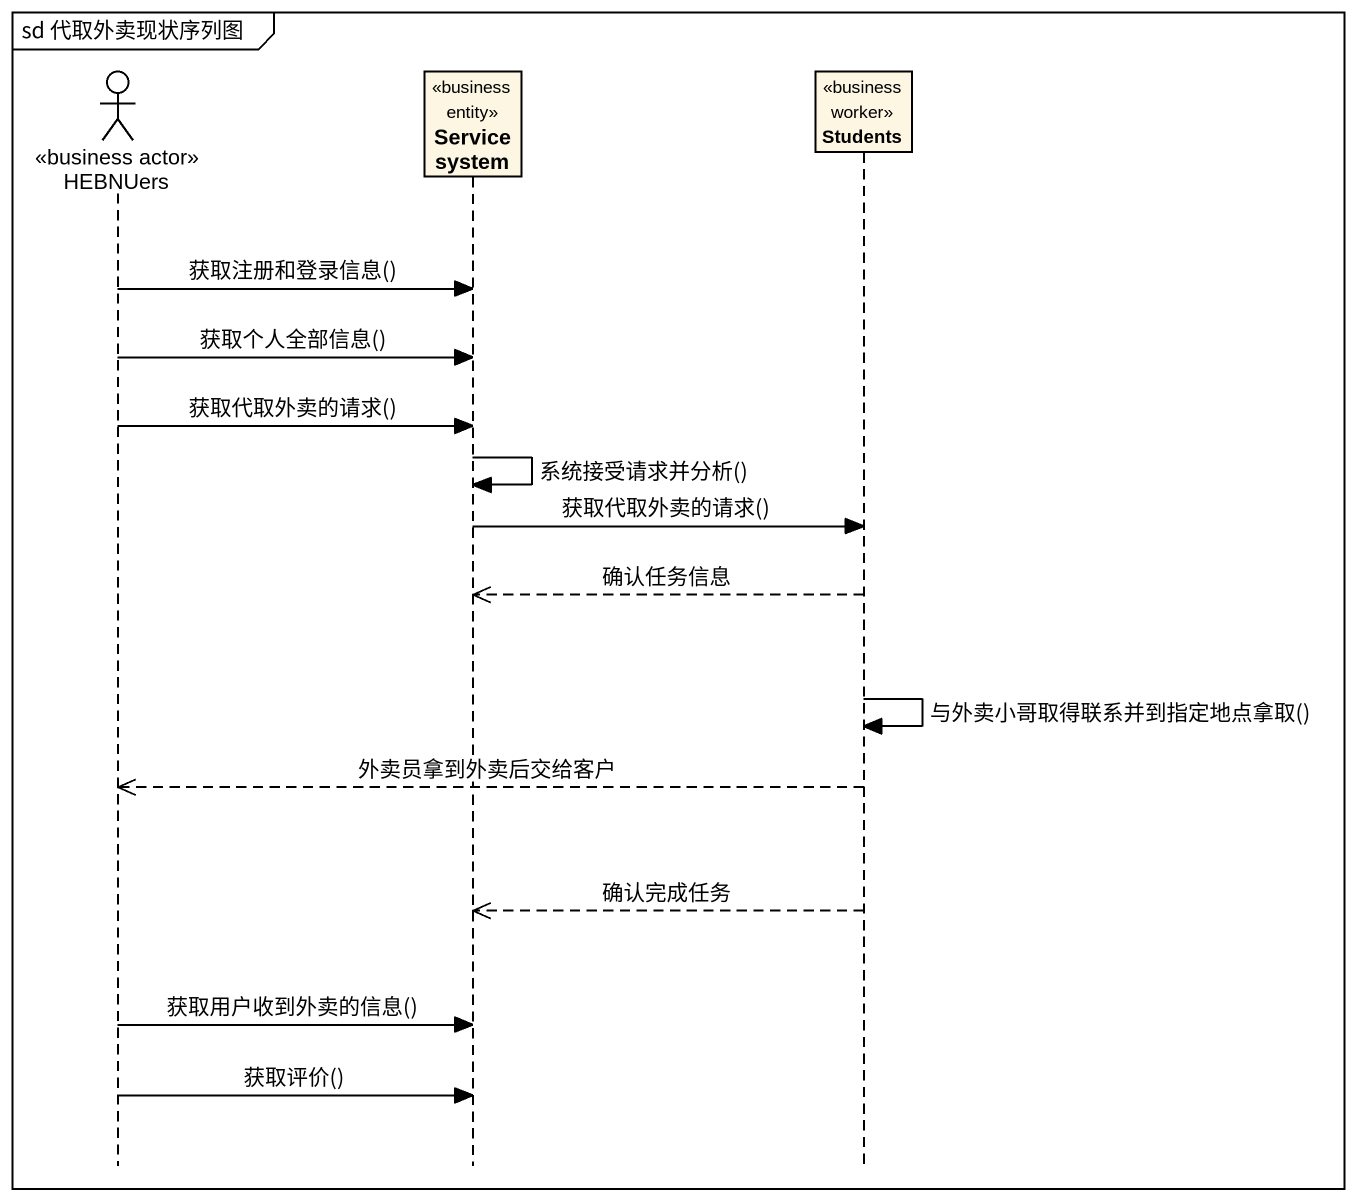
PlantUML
@startuml
mainframe sd 代取外卖现状序列图
hide footbox
actor HEBNUers <<business actor>>
participant "Service system" as Service_system <<business entity>>
participant Students <<business worker>>

HEBNUers -> Service_system : 获取注册和登录信息()
HEBNUers -> Service_system : 获取个人全部信息()
HEBNUers -> Service_system : 获取代取外卖的请求()
Service_system -> Service_system : 系统接受请求并分析()
Service_system -> Students : 获取代取外卖的请求()
Students -->> Service_system : 确认任务信息
Students -> Students : 与外卖小哥取得联系并到指定地点拿取()
Students -->> HEBNUers : 外卖员拿到外卖后交给客户
Students -->> Service_system : 确认完成任务
HEBNUers -> Service_system : 获取用户收到外卖的信息()
HEBNUers -> Service_system : 获取评价()
@enduml
